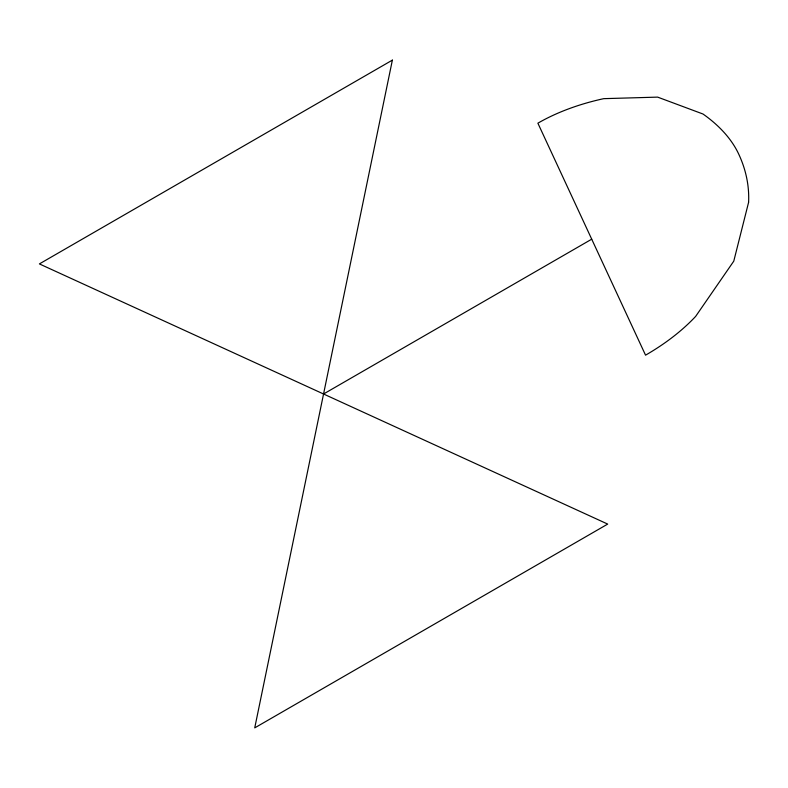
<?xml version="1.0" encoding="UTF-8"?>
<svg xmlns="http://www.w3.org/2000/svg" width="788" height="788" viewBox="0 0 788 788"><rect width="100%" height="100%" fill="white"/><g stroke="black" fill="none" stroke-linecap="round" stroke-linejoin="round"><path stroke-width="1.18" d="M323.553 394L591.719 239.178M392.375 60.124L254.731 727.876L607.706 524.089L39.4 263.911L392.375 60.124M748.6 202.309L733.776 261.153L695.656 316.392A291.097 168.061 0 0 1 645.549 355.171L537.879 123.184A185.86 107.306 0 0 1 603.746 98.658L657.645 97.121L702.995 114.014A185.86 107.306 0 0 1 738.789 154.261A291.097 168.061 0 0 1 748.6 202.309"/></g></svg>
